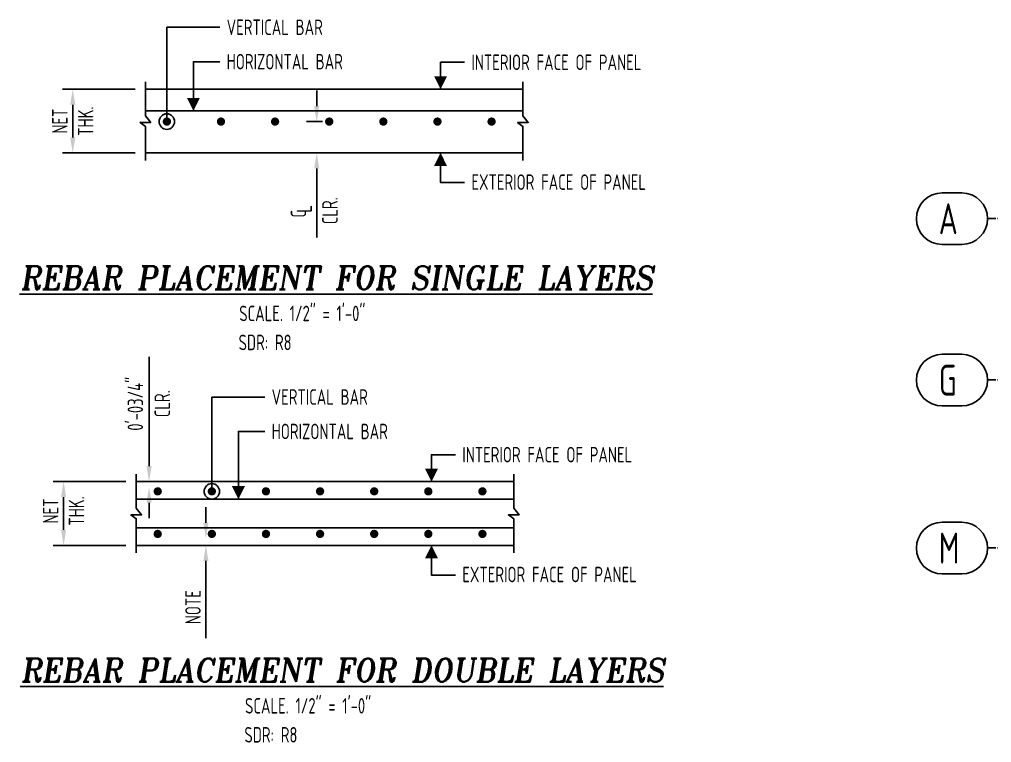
# Model space of a CAD drawing. Header units: inches. Extents: x -3675 to 33171, y -2273 to 1837.
# Drawn here: x 26376.5 to 26517.7, y 382.7 to 487.7 of the extents above; entities that cross this region are included whole.
import ezdxf
from ezdxf.enums import TextEntityAlignment as Align

# ---------------------------------------------------------------- set-up
doc = ezdxf.new("R2010")
doc.units = ezdxf.units.IN
doc.header["$MEASUREMENT"] = 0
doc.linetypes.add('PHANTOM', pattern=[2.5, 1.25, -0.25, 0.25, -0.25, 0.25, -0.25])
doc.layers.get('0').update_dxf_attribs({"linetype": 'CONTINUOUS'})
doc.layers.get('Defpoints').update_dxf_attribs({"linetype": 'CONTINUOUS'})
for name, color, linetype in [('0-25TEXT', 7, 'CONTINUOUS'), ('0-35', 3, 'CONTINUOUS'), ('0-35TEXT', 3, 'CONTINUOUS'), ('0-50', 10, 'CONTINUOUS'), ('5', 4, 'CONTINUOUS'), ('DETAIL', 83, 'CONTINUOUS'), ('GRID', 8, 'PHANTOM'), ('REBARS', 4, 'CONTINUOUS')]:
    doc.layers.add(name, color=color, linetype=linetype)
doc.styles.add('AR', font='ARCHQUIK.shx', dxfattribs={"width": 0.8})
doc.styles.add('ROMANT', font='romant')
doc.dimstyles.new('CADS_DIM_48', dxfattribs={"dimscale": 48, "dimtxt": 0.09375, "dimasz": 0.09375, "dimexe": 0.0625, "dimexo": 0.0625, "dimgap": 0.09375, "dimtad": 0, "dimtih": 1, "dimtoh": 1, "dimzin": 1, "dimdsep": 46, "dimlunit": 4, "dimtxsty": 'AR', "dimblk": 'CLOSED', "dimcen": 0.1875, "dimadec": 0, "dimazin": 0, "dimtfac": 1, "dimtofl": 0, "dimtmove": 0, "dimatfit": 1, "dimldrblk": 'DOTBLANK', "dimfxl": 1, "dimtzin": 0, "dimarcsym": 0})

# ---------------------------------------------------------------- blocks, each defined once
blk = doc.blocks.new('leadrblk')
blk.add_lwpolyline([(0, 0, 0, 1, 0), (1, 0, 1, 1, 0)], format="xyseb")
blk = doc.blocks.new('*D423')
at = {"layer": 'Defpoints', "color": 0, "transparency": 16777216}
for p in [(26394.83, 477.54), (26384.28, 468.29), (26394.83, 468.29)]:
    blk.add_point(p, dxfattribs=at)
at = {"layer": 'DETAIL', "color": 0, "lineweight": -2, "transparency": 16777216}
for p, q in [((26393.33, 477.54), (26382.78, 477.54)), ((26384.28, 475.29), (26384.28, 470.54)), ((26393.33, 468.29), (26382.78, 468.29))]:
    blk.add_line(p, q, dxfattribs=at)
at = {"layer": 'DETAIL', "color": 0, "transparency": 16777216}
for points in [[(26383.91, 475.29), (26384.66, 475.29), (26384.28, 477.54)], [(26383.91, 470.54), (26384.66, 470.54), (26384.28, 468.29)]]:
    blk.add_solid(points, dxfattribs=at)
at = {"layer": 'DETAIL', "color": 0, "transparency": 16777216, "insert": (26384.28, 472.91), "char_height": 2.25, "attachment_point": 5, "rotation": 90, "style": 'AR'}
blk.add_mtext('NET\\PTHK.', dxfattribs=at)
blk = doc.blocks.new('_DotBlank')
at = {"layer": '0-35', "color": 0, "lineweight": -2}
blk.add_line((-0.5, 0), (-1, 0), dxfattribs=at)
blk.add_circle((0, 0), 0.5, dxfattribs=at)
blk = doc.blocks.new('*D424')
at = {"layer": 'Defpoints', "color": 0, "transparency": 16777216}
for p in [(26393.5, 420.59), (26382.95, 411.34), (26393.5, 411.34)]:
    blk.add_point(p, dxfattribs=at)
at = {"layer": 'DETAIL', "color": 0, "lineweight": -2, "transparency": 16777216}
for p, q in [((26392, 420.59), (26381.45, 420.59)), ((26382.95, 418.34), (26382.95, 413.59)), ((26392, 411.34), (26381.45, 411.34))]:
    blk.add_line(p, q, dxfattribs=at)
at = {"layer": 'DETAIL', "color": 0, "transparency": 16777216}
for points in [[(26382.58, 418.34), (26383.33, 418.34), (26382.95, 420.59)], [(26382.58, 413.59), (26383.33, 413.59), (26382.95, 411.34)]]:
    blk.add_solid(points, dxfattribs=at)
at = {"layer": 'DETAIL', "color": 0, "transparency": 16777216, "insert": (26382.95, 416.33), "char_height": 2.25, "attachment_point": 5, "rotation": 90, "style": 'AR'}
blk.add_mtext('NET\\PTHK.', dxfattribs=at)
blk = doc.blocks.new('*D417')
at = {"layer": 'Defpoints', "color": 0, "transparency": 16777216}
for p in [(26395.36, 420.59), (26395.36, 420.59), (26395.36, 419.78)]:
    blk.add_point(p, dxfattribs=at)
at = {"layer": 'DETAIL', "color": 0, "lineweight": -2, "transparency": 16777216}
for p, q in [((26395.36, 422.84), (26395.36, 438.7)), ((26395.36, 417.53), (26395.36, 415.28))]:
    blk.add_line(p, q, dxfattribs=at)
at = {"layer": 'DETAIL', "color": 0, "transparency": 16777216}
for points in [[(26394.99, 422.84), (26395.74, 422.84), (26395.36, 420.59)], [(26394.99, 417.53), (26395.74, 417.53), (26395.36, 419.78)]]:
    blk.add_solid(points, dxfattribs=at)
at = {"layer": 'DETAIL', "color": 0, "transparency": 16777216, "char_height": 2.25, "attachment_point": 5, "rotation": 90, "style": 'AR'}
for s, insert in [('0\'-03/4"', (26393.37, 431.89)), ('CLR.', (26397.28, 431.89))]:
    blk.add_mtext(s, dxfattribs=dict(at, insert=insert))
blk = doc.blocks.new('*D418')
at = {"layer": 'Defpoints', "color": 0, "transparency": 16777216}
for p in [(26403.61, 412.38), (26403.61, 411.34), (26403.61, 411.34)]:
    blk.add_point(p, dxfattribs=at)
at = {"layer": 'DETAIL', "color": 0, "lineweight": -2, "transparency": 16777216}
for p, q in [((26403.61, 414.63), (26403.61, 416.88)), ((26403.61, 409.09), (26403.61, 397.89))]:
    blk.add_line(p, q, dxfattribs=at)
at = {"layer": 'DETAIL', "color": 0, "transparency": 16777216}
for points in [[(26403.24, 414.63), (26403.99, 414.63), (26403.61, 412.38)], [(26403.24, 409.09), (26403.99, 409.09), (26403.61, 411.34)]]:
    blk.add_solid(points, dxfattribs=at)
at = {"layer": 'DETAIL', "color": 0, "transparency": 16777216, "insert": (26401.74, 402.37), "char_height": 2.25, "width": 3.2897, "attachment_point": 5, "rotation": 90, "style": 'AR'}
blk.add_mtext('NOTE', dxfattribs=at)
blk = doc.blocks.new('*D419')
at = {"layer": 'Defpoints', "color": 0, "transparency": 16777216}
for p in [(26422.02, 472.84), (26419.7, 468.29), (26421.52, 468.29)]:
    blk.add_point(p, dxfattribs=at)
at = {"layer": 'DETAIL', "color": 0, "lineweight": -2, "transparency": 16777216}
for p, q in [((26419.7, 475.09), (26419.7, 477.34)), ((26420.52, 472.84), (26418.2, 472.84)), ((26420.02, 468.29), (26418.2, 468.29)), ((26419.7, 466.04), (26419.7, 456.02))]:
    blk.add_line(p, q, dxfattribs=at)
at = {"layer": 'DETAIL', "color": 0, "transparency": 16777216}
for points in [[(26419.33, 475.09), (26420.08, 475.09), (26419.7, 472.84)], [(26419.33, 466.04), (26420.08, 466.04), (26419.7, 468.29)]]:
    blk.add_solid(points, dxfattribs=at)
at = {"layer": 'DETAIL', "color": 0, "transparency": 16777216, "insert": (26421.62, 459.9), "char_height": 2.25, "attachment_point": 5, "rotation": 90, "style": 'AR'}
blk.add_mtext('CLR.', dxfattribs=at)
blk = doc.blocks.new('A$C2A293661')
at = {"layer": '0-35TEXT', "style": 'AR', "width": 0.8}
for s, p in [('C', (-0.72, 0.84)), ('L', (0, 0))]:
    blk.add_text(s, height=2.25, dxfattribs=at).set_placement(p)

msp = doc.modelspace()

# ---------------------------------------------------------------- linework, layer by layer
at = {"layer": '0-25TEXT'}
for points in [[(26401.79792, 474.39457), (26401.79792, 481.54048), (26405.62427, 481.54048)], [(26437.68342, 477.53842), (26437.68342, 481.44975), (26441.1647, 481.44975)], [(26437.68342, 468.28842), (26437.68342, 463.98044), (26441.1647, 463.98044)], [(26408.3291, 418.05869), (26408.3291, 427.87528), (26412.15546, 427.87528)], [(26436.35747, 420.59238), (26436.35747, 424.50371), (26439.83874, 424.50371)], [(26436.35747, 411.34238), (26436.35747, 407.03439), (26439.83874, 407.03439)]]:
    msp.add_lwpolyline(points, dxfattribs=at)
at = {"layer": '0-35'}
for points in [[(26394.83002, 467.1983), (26394.83002, 472.14259), (26394.05919, 472.71509), (26395.60086, 472.71509), (26394.83002, 473.68425), (26394.83002, 478.62854)], [(26449.63291, 467.1983), (26449.63291, 472.14259), (26448.86207, 472.71509), (26450.40374, 472.71509), (26449.63291, 473.68425), (26449.63291, 478.62854)], [(26449.63291, 477.53842), (26394.83002, 477.53842)], [(26394.83002, 468.28842), (26449.63291, 468.28842)], [(26393.50407, 410.25225), (26393.50407, 415.19654), (26392.73323, 415.76905), (26394.2749, 415.76905), (26393.50407, 416.73821), (26393.50407, 421.6825)], [(26448.30695, 420.59238), (26393.50407, 420.59238)], [(26448.30695, 410.25225), (26448.30695, 415.19654), (26447.53612, 415.76905), (26449.07778, 415.76905), (26448.30695, 416.73821), (26448.30695, 421.6825)], [(26393.50407, 411.34238), (26448.30695, 411.34238)]]:
    msp.add_lwpolyline(points, dxfattribs=at)
at = {"layer": '0-50'}
for points in [[(26513.34619, 462.5051), (26510.51096, 462.5051, 1), (26510.51096, 455.0051), (26513.34619, 455.0051, 1)], [(26513.34619, 439.06935), (26510.51096, 439.06935, 1), (26510.51096, 431.56935), (26513.34619, 431.56935, 1)], [(26513.34619, 414.69658), (26510.51096, 414.69658, 1), (26510.51096, 407.19658), (26513.34619, 407.19658, 1)]]:
    msp.add_lwpolyline(points, format="xyb", close=True, dxfattribs=at)
at = {"layer": '5', "const_width": 0.6}
for points in [[(26398.24378, 472.84428, -1), (26397.64378, 472.84428, -1)], [(26406.10092, 472.84428, -1), (26405.50092, 472.84428, -1)], [(26413.95806, 472.84428, -1), (26413.35806, 472.84428, -1)], [(26421.81521, 472.84428, -1), (26421.21521, 472.84428, -1)], [(26429.67235, 472.84428, -1), (26429.07235, 472.84428, -1)], [(26437.52949, 472.84428, -1), (26436.92949, 472.84428, -1)], [(26445.38664, 472.84428, -1), (26444.78664, 472.84428, -1)], [(26396.91782, 419.17909, -1), (26396.31782, 419.17909, -1)], [(26404.77497, 419.17909, -1), (26404.17497, 419.17909, -1)], [(26412.63211, 419.17909, -1), (26412.03211, 419.17909, -1)], [(26420.48925, 419.17909, -1), (26419.88925, 419.17909, -1)], [(26428.34639, 419.17909, -1), (26427.74639, 419.17909, -1)], [(26436.20354, 419.17909, -1), (26435.60354, 419.17909, -1)], [(26444.06068, 419.17909, -1), (26443.46068, 419.17909, -1)], [(26396.91782, 413.00164, -1), (26396.31782, 413.00164, -1)], [(26404.77497, 413.00164, -1), (26404.17497, 413.00164, -1)], [(26412.63211, 413.00164, -1), (26412.03211, 413.00164, -1)], [(26420.48925, 413.00164, -1), (26419.88925, 413.00164, -1)], [(26428.34639, 413.00164, -1), (26427.74639, 413.00164, -1)], [(26436.20354, 413.00164, -1), (26435.60354, 413.00164, -1)], [(26444.06068, 413.00164, -1), (26443.46068, 413.00164, -1)]]:
    msp.add_lwpolyline(points, format="xyb", close=True, dxfattribs=at)
at = {"layer": 'GRID', "lineweight": -3}
for points in [[(26517.04409, 458.78604), (26522.79107, 458.78604)], [(26517.04409, 435.3503), (26522.79107, 435.3503)], [(26517.04409, 410.97752), (26522.79107, 410.97752)]]:
    msp.add_lwpolyline(points, dxfattribs=at)
at = {"layer": 'REBARS'}
for points in [[(26394.83002, 474.39457), (26449.63291, 474.39457)], [(26393.50407, 418.05869), (26448.30695, 418.05869)], [(26393.50407, 413.88616), (26448.30695, 413.88616)]]:
    msp.add_lwpolyline(points, dxfattribs=at)

# ---------------------------------------------------------------- block references
at = {"layer": '0-25TEXT', "yscale": 0.7502362204724409}
for p, xscale, rotation in [((26437.68342, 477.53842), 1.874645669291339, 90.00000153523449), ((26401.79792, 474.39457), 1.874645669291339, 90.00000153523449), ((26437.68342, 468.28842), -1.874645669291339, 89.9999984647655), ((26436.35747, 420.59238), 1.874645669291339, 90.00000153523449), ((26408.3291, 418.05869), 1.874645669291339, 90.00000153523449), ((26436.35747, 411.34238), -1.874645669291339, 89.9999984647655)]:
    msp.add_blockref('leadrblk', p, dxfattribs=dict(at, xscale=xscale, rotation=rotation))
at = {"layer": '0-35', "rotation": 90}
msp.add_blockref('A$C2A293661', (26419.0118, 459.6305), dxfattribs=at)

# ---------------------------------------------------------------- texts
at = {"color": 7, "linetype": 'Continuous', "style": 'ROMANT', "oblique": 9, "width": 0.95}
for s, p in [('%%UREBAR PLACEMENT FOR SINGLE LAYERS', (26422.61323, 448.49549)), ('%%UREBAR PLACEMENT FOR DOUBLE LAYERS', (26423.45296, 391.54945))]:
    msp.add_text(s, height=3.375, dxfattribs=at).set_placement(p, align=Align.CENTER)
at = {"layer": '0-35TEXT', "style": 'AR', "width": 0.8}
for s, height, p in [('VERTICAL BAR', 2.2499437, (26406.62425, 485.41124)), ('HORIZONTAL BAR', 2.2499437, (26406.62425, 480.41551)), ('INTERIOR FACE OF PANEL', 2.2499437, (26442.16467, 480.32478)), ('EXTERIOR FACE OF PANEL', 2.2499437, (26442.16467, 462.93305)), ('SCALE. 1/2" = 1\'-0"', 2.2499437, (26408.45646, 443.87677)), ('SDR: R8', 2.249944, (26408.35966, 439.6687)), ('VERTICAL BAR', 2.2499437, (26413.15543, 431.74605)), ('HORIZONTAL BAR', 2.2499437, (26413.15543, 426.75031)), ('INTERIOR FACE OF PANEL', 2.2499437, (26440.83872, 423.37873)), ('EXTERIOR FACE OF PANEL', 2.2499437, (26440.83872, 405.987)), ('SCALE. 1/2" = 1\'-0"', 2.2499437, (26409.29619, 386.93072)), ('SDR: R8', 2.249944, (26409.1994, 382.72265))]:
    msp.add_text(s, height=height, dxfattribs=at).set_placement(p)
at = {"layer": '0-50', "style": 'AR', "width": 0.8}
for s, p in [('A', (26510.01031, 456.50316)), ('G', (26510.01031, 433.06741)), ('M', (26510.01031, 408.69464))]:
    msp.add_text(s, height=4.5, dxfattribs=at).set_placement(p)

# ---------------------------------------------------------------- dimensions: what is measured, and where the dimension line sits
at = {"layer": 'DETAIL'}
for base, p1, p2, picture, middle in [((26384.28034, 468.28842), (26394.83002, 477.53842), (26394.83002, 468.28842), '*D423', (26384.28034, 472.91342)), ((26382.95438, 411.34238), (26393.50407, 420.59238), (26393.50407, 411.34238), '*D424', (26382.95438, 416.32547))]:
    dim = msp.add_linear_dim(base=base, p1=p1, p2=p2, angle=90, text='NET\\XTHK.', dimstyle='CADS_DIM_48', override={"dimscale": 24, "dimgap": 0.03125, "dimtad": 1, "dimtih": 0, "dimtoh": 0, "dimdec": 3, "dimtdec": 3}, dxfattribs=at)
    dim.commit()
    dim.dimension.update_dxf_attribs({"geometry": picture, "text_midpoint": middle, "dimtype": 160})
for base, p1, p2, text, picture, middle in [((26419.70208, 468.28842), (26422.01521, 472.84428), (26421.51521, 468.28842), ' \\XCLR.', '*D419', (26419.70208, 459.90394)), ((26395.36154, 420.59238), (26395.36154, 419.78473), (26395.36154, 420.59238), '0\'-03/4"\\XCLR.', '*D417', (26395.36154, 431.8941)), ((26403.61236, 411.34238), (26403.61236, 412.37894), (26403.61236, 411.34238), 'NOTE', '*D418', (26401.73736, 402.36824))]:
    dim = msp.add_linear_dim(base=base, p1=p1, p2=p2, angle=90, text=text, dimstyle='CADS_DIM_48', override={"dimscale": 24, "dimgap": 0.03125, "dimtad": 1, "dimtih": 0, "dimtoh": 0, "dimdec": 3, "dimtdec": 3}, dxfattribs=at)
    dim.commit()
    dim.dimension.update_dxf_attribs({"geometry": picture, "text_midpoint": middle})

# ---------------------------------------------------------------- leaders
at = {"layer": '0-25TEXT'}
for points in [[(26397.94378, 472.84428), (26397.94378, 486.53621), (26405.62427, 486.53621)], [(26404.47497, 419.17909), (26404.47497, 432.87102), (26412.15546, 432.87102)]]:
    msp.add_leader(points, dimstyle='CADS_DIM_48', override={"dimscale": 24, "dimgap": 0.03125, "dimtad": 0, "dimtih": 0, "dimtoh": 0, "dimdec": 3, "dimtdec": 3}, dxfattribs=at)

doc.saveas('drawing.dxf')
